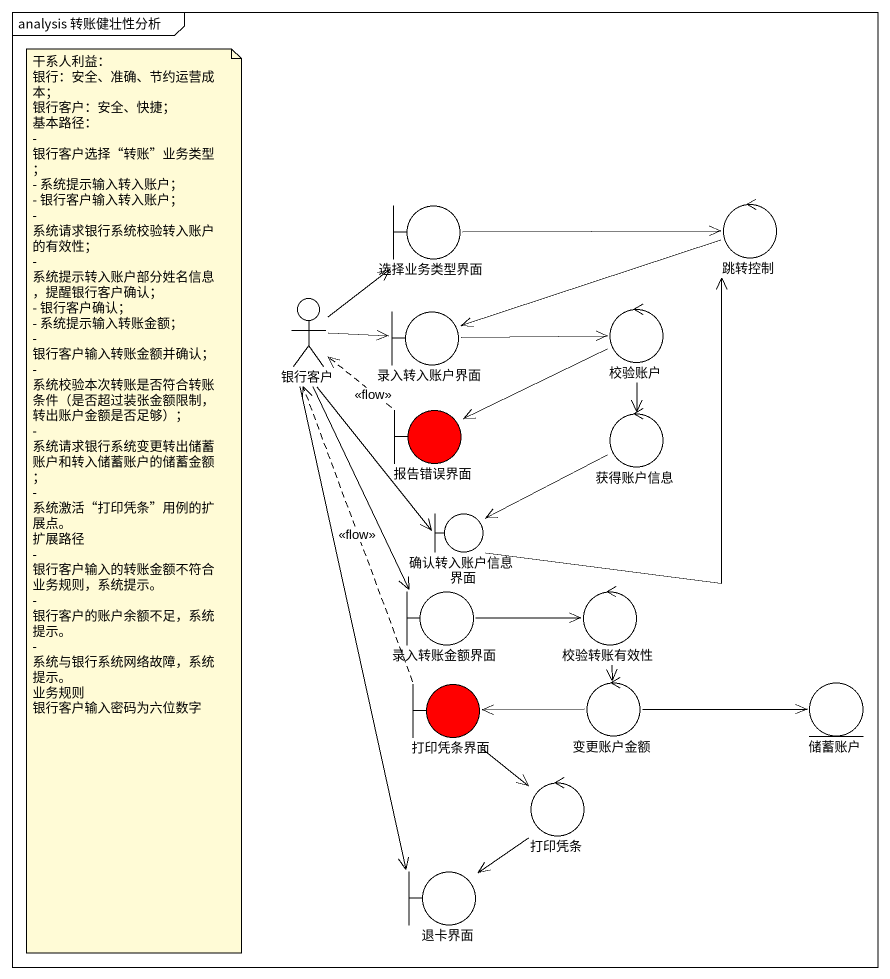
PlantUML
@startuml
mainframe analysis 转账健壮性分析
boundary 选择业务类型界面
control 跳转控制
actor 银行客户
boundary 录入转入账户界面
control 校验账户
boundary 报告错误界面 #FF0000
control 获得账户信息
boundary 确认转入账户信息界面
boundary 录入转账金额界面
control 校验转账有效性
boundary 打印凭条界面 #FF0000
control 变更账户金额
entity 储蓄账户
control 打印凭条
boundary 退卡界面
选择业务类型界面 -right-> 跳转控制
跳转控制 -left-> 录入转入账户界面
银行客户 -up-> 选择业务类型界面
银行客户 -right-> 录入转入账户界面
银行客户 --> 确认转入账户信息界面
银行客户 --> 录入转账金额界面
银行客户 --> 退卡界面
录入转入账户界面 -right-> 校验账户
校验账户 -left-> 报告错误界面
校验账户 --> 获得账户信息
报告错误界面 .up.> 银行客户 : <<flow>>
获得账户信息 -left-> 确认转入账户信息界面
确认转入账户信息界面 -up-> 跳转控制
录入转账金额界面 -right-> 校验转账有效性
校验转账有效性 --> 变更账户金额
打印凭条界面 .up.> 银行客户 : <<flow>>
打印凭条界面 --> 打印凭条
变更账户金额 -left-> 打印凭条界面
变更账户金额 -right-> 储蓄账户
打印凭条 --> 退卡界面
note as N1
  干系人利益：
  银行：安全、准确、节约运营成本；
  银行客户：安全、快捷；
  基本路径：
  - 银行客户选择“转账”业务类型；
  - 系统提示输入转入账户；
  - 银行客户输入转入账户；
  - 系统请求银行系统校验转入账户的有效性；
  - 系统提示转入账户部分姓名信息，提醒银行客户确认；
  - 银行客户确认；
  - 系统提示输入转账金额；
  - 银行客户输入转账金额并确认；
  - 系统校验本次转账是否符合转账条件（是否超过装张金额限制，转出账户金额是否足够）；
  - 系统请求银行系统变更转出储蓄账户和转入储蓄账户的储蓄金额；
  - 系统激活“打印凭条”用例的扩展点。
  扩展路径
  - 银行客户输入的转账金额不符合业务规则，系统提示。
  - 银行客户的账户余额不足，系统提示。
  - 系统与银行系统网络故障，系统提示。
  业务规则
  银行客户输入密码为六位数字
end note
@enduml
